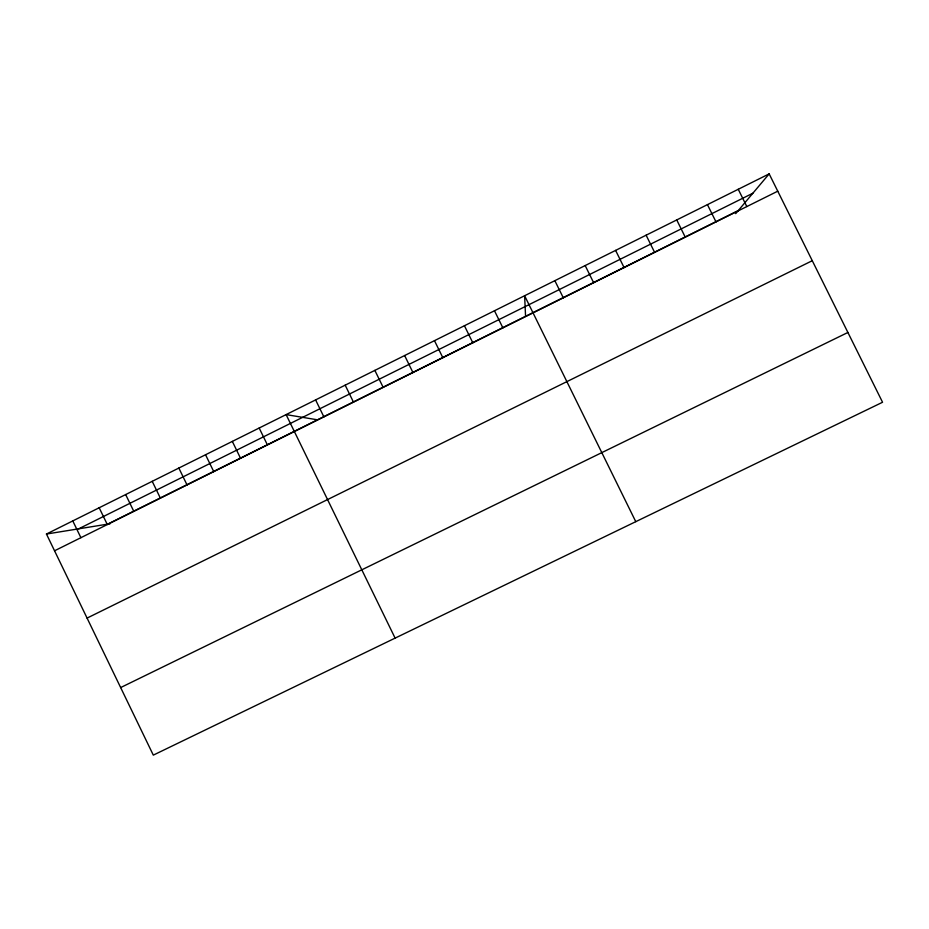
<?xml version="1.0" encoding="UTF-8"?>
<svg xmlns="http://www.w3.org/2000/svg" width="929" height="929" viewBox="0 0 929 929"><rect width="100%" height="100%" fill="white"/><g stroke="black" fill="none" stroke-linecap="round" stroke-linejoin="round"><path stroke-width="1.39" d="M735.675 213.647L769.166 173.874L882.55 402.257L153.308 755.126L46.45 534.036L769.166 173.874M78.663 528.833L752.862 193.232M107.671 524.142L738.265 210.569M54.556 550.792L777.759 191.188M87.082 618.087L812.271 260.701M120.654 687.565L847.898 332.466M46.45 534.036L110.133 523.735M317.463 419.815L286.109 414.601L395.115 638.118M738.253 189.272L746.823 206.563M707.445 204.635L716.004 221.892M676.742 219.941L685.265 237.174M646.119 235.188L654.631 252.409M615.602 250.4L624.091 267.598M585.177 265.566L593.643 282.73M554.857 280.674L563.299 297.826M635.773 521.668L524.618 295.747L525.57 316.336M494.483 310.762L502.879 327.867M464.43 325.731L472.815 342.813M434.482 340.664L442.843 357.723M404.626 355.54L412.964 372.575M374.851 370.381L383.178 387.381M345.182 385.163L353.484 402.152M315.605 399.911L323.884 416.877M259.179 428.025L267.424 444.945M232.331 441.403L240.553 458.311M205.553 454.745L213.751 471.63M178.844 468.053L187.031 484.915M152.217 481.327L160.392 498.165M125.67 494.565L133.822 511.38M99.182 507.757L107.323 524.56M72.776 520.914L80.904 537.694"/></g></svg>
